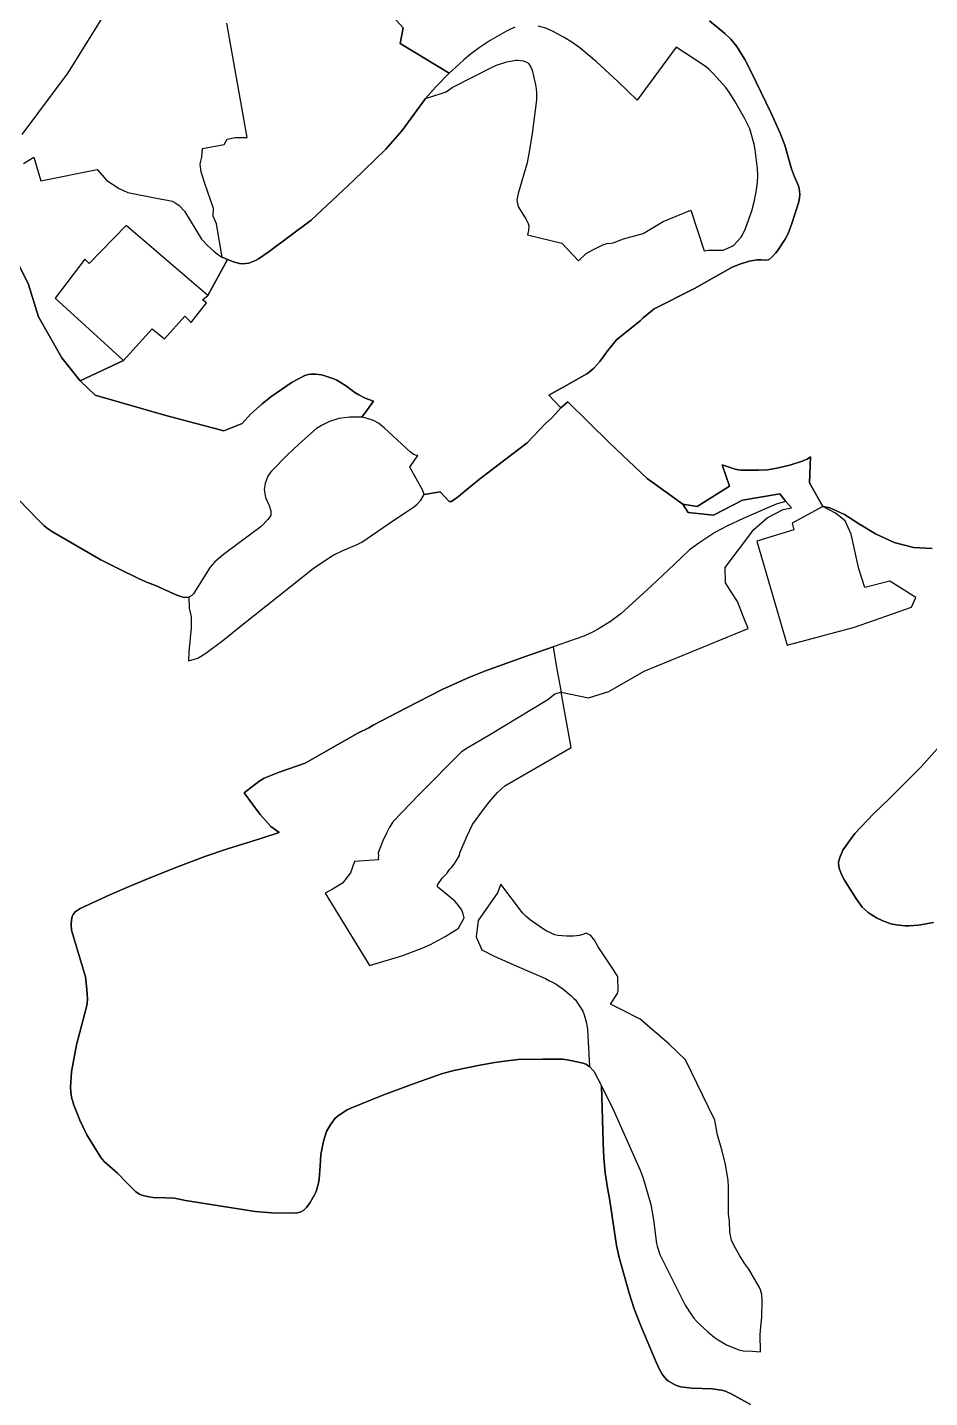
# Model space of a CAD drawing. Header units: millimetres. Extents: x 35444746 to 35449000, y 3482000 to 3488437.
# Drawn here: x 35447657.2 to 35447812.6, y 3487186 to 3487421.9 of the extents above; entities that cross this region are included whole.
import ezdxf

# ---------------------------------------------------------------- set-up
doc = ezdxf.new("R2010")
doc.units = ezdxf.units.MM
doc.layers.add('0203.02旱地整理', color=9, linetype='Continuous', true_color=0x808080)
doc.layers.add('0204.02水田整理', color=9, linetype='Continuous', true_color=0x808080)

msp = doc.modelspace()

# ---------------------------------------------------------------- linework, layer by layer
at = {"layer": '0203.02旱地整理', "color": 41}
for points in [[(35447670.026, 3487423.506), (35447664.195, 3487414.08), (35447656.245, 3487403.476)], [(35447670.026, 3487423.506), (35447664.195, 3487414.08), (35447656.245, 3487403.476)], [(35447656.559, 3487398.445), (35447658.327, 3487399.53), (35447659.511, 3487395.457), (35447669.226, 3487397.448), (35447670.927, 3487395.521), (35447673.006, 3487394.191), (35447674.488, 3487393.501), (35447679.442, 3487392.491), (35447681.659, 3487392.094), (35447682.153, 3487391.964), (35447682.772, 3487391.663), (35447683.35, 3487391.263), (35447684.25, 3487390.27), (35447687.196, 3487385.434), (35447688.21, 3487384.347), (35447689.32, 3487383.355), (35447690.208, 3487382.697), (35447690.786, 3487382.347), (35447691.697, 3487381.943), (35447688.302, 3487375.741), (35447674.215, 3487387.782), (35447667.855, 3487381.254), (35447667.125, 3487382.015), (35447661.985, 3487375.269), (35447673.76, 3487364.577), (35447666.319, 3487361.032), (35447663.132, 3487365.046), (35447659.11, 3487372.092), (35447657.363, 3487377.808), (35447654.912, 3487382.665)], [(35447656.559, 3487398.445), (35447658.327, 3487399.53), (35447659.511, 3487395.457), (35447669.226, 3487397.448), (35447670.927, 3487395.521), (35447673.006, 3487394.191), (35447674.488, 3487393.501), (35447679.442, 3487392.491), (35447681.659, 3487392.094), (35447682.153, 3487391.964), (35447682.772, 3487391.663), (35447683.35, 3487391.263), (35447684.25, 3487390.27), (35447687.196, 3487385.434), (35447688.21, 3487384.347), (35447689.32, 3487383.355), (35447690.208, 3487382.697), (35447690.786, 3487382.347), (35447691.697, 3487381.943), (35447688.302, 3487375.741), (35447674.215, 3487387.782), (35447667.855, 3487381.254), (35447667.125, 3487382.015), (35447661.985, 3487375.269), (35447673.76, 3487364.577), (35447666.319, 3487361.032), (35447663.132, 3487365.046), (35447659.11, 3487372.092), (35447657.363, 3487377.808), (35447654.912, 3487382.665)], [(35447654.912, 3487382.665), (35447657.363, 3487377.808), (35447659.11, 3487372.092), (35447663.132, 3487365.046), (35447666.319, 3487361.032), (35447668.9, 3487358.574), (35447681.087, 3487355.077), (35447691.033, 3487352.454), (35447694.2, 3487353.688), (35447695.636, 3487355.346), (35447697.626, 3487357.122), (35447699.152, 3487358.285), (35447702.79, 3487360.826), (35447704.021, 3487361.456), (35447705.005, 3487361.96), (35447705.592, 3487362.135), (35447706.06, 3487362.196), (35447706.816, 3487362.216), (35447707.859, 3487362.064), (35447708.626, 3487361.877), (35447709.983, 3487361.41), (35447710.476, 3487361.195), (35447712.007, 3487360.271), (35447713.59, 3487359.08), (35447714.285, 3487358.632), (35447715.391, 3487358.1), (35447716.813, 3487357.581), (35447715.765, 3487356.147), (35447714.794, 3487354.819), (35447713.543, 3487354.807), (35447712.734, 3487354.8), (35447710.874, 3487354.583), (35447709.232, 3487354.049), (35447707.857, 3487353.387), (35447707.006, 3487352.832), (35447703.933, 3487350.135), (35447702.018, 3487348.331), (35447699.246, 3487345.512), (35447698.98, 3487345.14), (35447698.622, 3487344.641), (35447698.426, 3487344.198), (35447698.162, 3487343.4), (35447697.98, 3487342.331), (35447698.232, 3487340.966), (35447698.849, 3487339.587), (35447699.133, 3487338.663), (35447699.161, 3487338.22), (35447699.121, 3487337.953), (35447698.952, 3487337.631), (35447698.644, 3487337.199), (35447697.478, 3487335.96), (35447693.664, 3487333.19), (35447690.981, 3487331.139), (35447689.512, 3487329.891), (35447688.688, 3487328.968), (35447686.19, 3487324.95), (35447685.796, 3487324.396), (35447685.513, 3487324.131), (35447685.022, 3487323.849), (35447684.3, 3487323.794), (35447683.801, 3487323.871), (35447682.946, 3487324.171), (35447679.262, 3487325.845), (35447677.887, 3487326.368), (35447676.462, 3487326.975), (35447672.843, 3487328.736), (35447669.839, 3487330.267), (35447661.562, 3487335.068), (35447660.867, 3487335.505), (35447660.454, 3487335.822), (35447660.035, 3487336.181), (35447659.025, 3487337.196), (35447652.579, 3487343.866)], [(35447654.912, 3487382.665), (35447657.363, 3487377.808), (35447659.11, 3487372.092), (35447663.132, 3487365.046), (35447666.319, 3487361.032), (35447668.9, 3487358.574), (35447681.087, 3487355.077), (35447691.033, 3487352.454), (35447694.2, 3487353.688), (35447695.636, 3487355.346), (35447697.626, 3487357.122), (35447699.152, 3487358.285), (35447702.79, 3487360.826), (35447704.021, 3487361.456), (35447705.005, 3487361.96), (35447705.592, 3487362.135), (35447706.06, 3487362.196), (35447706.816, 3487362.216), (35447707.859, 3487362.064), (35447708.626, 3487361.877), (35447709.983, 3487361.41), (35447710.476, 3487361.195), (35447712.007, 3487360.271), (35447713.59, 3487359.08), (35447714.285, 3487358.632), (35447715.391, 3487358.1), (35447716.813, 3487357.581), (35447715.765, 3487356.147), (35447714.794, 3487354.819), (35447713.543, 3487354.807), (35447712.734, 3487354.8), (35447710.874, 3487354.583), (35447709.232, 3487354.049), (35447707.857, 3487353.387), (35447707.006, 3487352.832), (35447703.933, 3487350.135), (35447702.018, 3487348.331), (35447699.246, 3487345.512), (35447698.98, 3487345.14), (35447698.622, 3487344.641), (35447698.426, 3487344.198), (35447698.162, 3487343.4), (35447697.98, 3487342.331), (35447698.232, 3487340.966), (35447698.849, 3487339.587), (35447699.133, 3487338.663), (35447699.161, 3487338.22), (35447699.121, 3487337.953), (35447698.952, 3487337.631), (35447698.644, 3487337.199), (35447697.478, 3487335.96), (35447693.664, 3487333.19), (35447690.981, 3487331.139), (35447689.512, 3487329.891), (35447688.688, 3487328.968), (35447686.19, 3487324.95), (35447685.796, 3487324.396), (35447685.513, 3487324.131), (35447685.022, 3487323.849), (35447684.3, 3487323.794), (35447683.801, 3487323.871), (35447682.946, 3487324.171), (35447679.262, 3487325.845), (35447677.887, 3487326.368), (35447676.462, 3487326.975), (35447672.843, 3487328.736), (35447669.839, 3487330.267), (35447661.562, 3487335.068), (35447660.867, 3487335.505), (35447660.454, 3487335.822), (35447660.035, 3487336.181), (35447659.025, 3487337.196), (35447652.579, 3487343.866)], [(35447781.742, 3487184.885), (35447778.545, 3487186.66), (35447777.418, 3487187.155), (35447776.742, 3487187.31), (35447775.129, 3487187.534), (35447771.631, 3487187.661), (35447769.669, 3487187.919), (35447768.998, 3487188.133), (35447768.434, 3487188.393), (35447767.617, 3487188.869), (35447767.242, 3487189.179), (35447766.865, 3487189.62), (35447766.522, 3487190.104), (35447766.06, 3487190.909), (35447765.47, 3487192.165), (35447762.834, 3487198.379), (35447761.701, 3487201.345), (35447760.86, 3487203.999), (35447759.106, 3487210.164), (35447758.635, 3487212.239), (35447757.483, 3487220.344), (35447757.17, 3487221.793), (35447756.683, 3487224.72), (35447756.488, 3487227.315), (35447756.366, 3487229.913), (35447756.317, 3487231.994), (35447756.065, 3487239.731), (35447758.139, 3487235.517), (35447762.734, 3487225.185), (35447763.269, 3487223.813), (35447764.55, 3487219.312), (35447765.006, 3487216.62), (35447765.535, 3487212.564), (35447765.636, 3487212.106), (35447766.096, 3487210.662), (35447770.461, 3487201.957), (35447771.555, 3487200.279), (35447771.987, 3487199.698), (35447772.473, 3487199.121), (35447772.986, 3487198.628), (35447774.376, 3487197.375), (35447775.493, 3487196.436), (35447776.148, 3487195.97), (35447777.613, 3487195.136), (35447779.725, 3487194.294), (35447780.47, 3487194.121), (35447782.082, 3487194.062), (35447783.461, 3487193.931), (35447783.416, 3487196.967), (35447783.555, 3487198.864), (35447783.679, 3487199.837), (35447783.735, 3487202.847), (35447783.673, 3487203.798), (35447783.468, 3487204.575), (35447783.284, 3487205.002), (35447781.45, 3487208.17), (35447780.78, 3487209.045), (35447779.897, 3487210.45), (35447779.065, 3487211.901), (35447778.591, 3487212.841), (35447778.486, 3487213.15), (35447778.184, 3487214.512), (35447778.126, 3487216.432), (35447777.974, 3487217.639), (35447777.974, 3487222.351), (35447777.877, 3487223.463), (35447777.356, 3487226.435), (35447776.803, 3487228.67), (35447776.451, 3487229.895), (35447776.042, 3487231.222), (35447775.612, 3487233.811), (35447773.485, 3487238.146), (35447770.563, 3487244.195), (35447767.732, 3487246.901), (35447762.715, 3487251.169), (35447759.557, 3487252.784), (35447757.609, 3487253.78), (35447758.835, 3487255.6), (35447758.945, 3487256.147), (35447758.913, 3487258.411), (35447758.8, 3487258.692), (35447757.92, 3487260.048), (35447755.482, 3487263.626), (35447754.893, 3487264.811), (35447754.253, 3487265.603), (35447753.425, 3487265.963), (35447752.852, 3487265.742), (35447752.301, 3487265.591), (35447751.24, 3487265.465), (35447750.06, 3487265.47), (35447748.532, 3487265.614), (35447748.026, 3487265.715), (35447746.643, 3487266.335), (35447746.07, 3487266.672), (35447743.837, 3487268.221), (35447743.118, 3487268.829), (35447742.49, 3487269.507), (35447738.74, 3487274.401), (35447738.175, 3487272.925), (35447734.834, 3487268.177), (35447734.489, 3487265.333), (35447735.449, 3487263.13), (35447737.576, 3487262.004), (35447743.206, 3487259.589), (35447746.451, 3487258.183), (35447747.11, 3487257.801), (35447747.295, 3487257.74), (35447748.249, 3487257.239), (35447748.897, 3487256.766), (35447749.351, 3487256.447), (35447750.821, 3487255.287), (35447751.316, 3487254.746), (35447751.565, 3487254.554), (35447752.474, 3487253.211), (35447752.866, 3487252.538), (35447753.097, 3487251.948), (35447753.497, 3487250.511), (35447753.644, 3487249.402), (35447754.006, 3487243.035), (35447753.399, 3487243.455), (35447752.945, 3487243.617), (35447750.457, 3487244.138), (35447749.416, 3487244.3), (35447745.893, 3487244.308), (35447741.705, 3487244.224), (35447739.355, 3487243.972), (35447737.698, 3487243.718), (35447734.812, 3487243.21), (35447730.66, 3487242.376), (35447728.525, 3487241.763), (35447723.533, 3487239.99), (35447718.424, 3487238.117), (35447712.899, 3487235.888), (35447712.259, 3487235.58), (35447710.95, 3487234.742), (35447710.241, 3487234.126), (35447709.334, 3487232.955), (35447708.739, 3487231.871), (35447708.208, 3487230.205), (35447707.795, 3487228.199), (35447707.74, 3487227.842), (35447707.621, 3487225.884), (35447707.453, 3487223.71), (35447707.334, 3487222.93), (35447706.92, 3487221.546), (35447706.654, 3487220.97), (35447705.901, 3487219.635), (35447705.296, 3487218.782), (35447705.07, 3487218.514), (35447704.849, 3487218.335), (35447704.421, 3487218.057), (35447704.217, 3487217.978), (35447703.651, 3487217.839), (35447703.267, 3487217.81), (35447699.249, 3487217.831), (35447696.421, 3487218.073), (35447684.42, 3487219.993), (35447682.535, 3487220.357), (35447681.026, 3487220.451), (35447678.858, 3487220.508), (35447678.127, 3487220.577), (35447676.954, 3487220.882), (35447676.531, 3487221.077), (35447675.904, 3487221.489), (35447675.739, 3487221.649), (35447674.437, 3487222.913), (35447672.746, 3487224.661), (35447670.454, 3487226.668), (35447669.856, 3487227.368), (35447667.48, 3487231.291), (35447666.797, 3487232.611), (35447666.251, 3487233.812), (35447665.243, 3487236.374), (35447664.842, 3487237.784), (35447664.688, 3487238.596), (35447664.634, 3487239.454), (35447664.824, 3487242.096), (35447665.682, 3487246.785), (35447667.415, 3487253.33), (35447667.505, 3487253.88), (35447667.542, 3487254.69), (35447667.48, 3487256.276), (35447667.237, 3487258.483), (35447664.811, 3487266.493), (35447664.73, 3487267.412), (35447664.803, 3487268.266), (35447664.95, 3487268.854), (35447665.109, 3487269.198), (35447665.463, 3487269.652), (35447666.287, 3487270.216), (35447671.394, 3487272.567), (35447675.134, 3487274.186), (35447679.048, 3487275.801), (35447683.254, 3487277.466), (35447687.751, 3487279.179), (35447691.653, 3487280.479), (35447697.443, 3487282.275), (35447700.559, 3487283.332), (35447699.148, 3487284.377), (35447697.3, 3487286.399), (35447695.959, 3487288.174), (35447694.572, 3487290.118), (35447697.094, 3487292.122), (35447697.991, 3487292.672), (35447700.573, 3487293.686), (35447705.074, 3487295.254), (35447708.684, 3487297.304), (35447714.128, 3487300.396), (35447716.014, 3487301.31), (35447716.747, 3487301.767), (35447722.371, 3487304.733), (35447728.655, 3487307.923), (35447733.239, 3487310.008), (35447736.077, 3487311.153), (35447742.666, 3487313.467), (35447747.738, 3487315.248), (35447748.293, 3487312.081), (35447749.106, 3487307.448), (35447748.044, 3487307.151), (35447746.83, 3487306.154), (35447736.676, 3487299.991), (35447732.926, 3487297.848), (35447731.965, 3487297.198), (35447724.701, 3487289.836), (35447720.219, 3487285.225), (35447719.578, 3487284.209), (35447719.053, 3487283.187), (35447718.428, 3487281.866), (35447717.906, 3487280.567), (35447717.648, 3487279.818), (35447717.669, 3487279.276), (35447717.641, 3487278.972), (35447717.69, 3487278.619), (35447713.546, 3487278.339), (35447712.838, 3487276.392), (35447711.483, 3487274.613), (35447709.895, 3487273.63), (35447708.499, 3487272.889), (35447716.101, 3487260.413), (35447721.679, 3487262.111), (35447725.198, 3487263.433), (35447726.634, 3487264.039), (35447729.153, 3487265.405), (35447731.117, 3487266.632), (35447731.429, 3487266.861), (35447732.412, 3487268.609), (35447732.272, 3487269.344), (35447731.947, 3487270.062), (35447731.242, 3487271.04), (35447730.809, 3487271.484), (35447729.468, 3487272.635), (35447727.87, 3487273.924), (35447727.812, 3487274.056), (35447727.847, 3487274.33), (35447728.012, 3487274.552), (35447728.664, 3487275.478), (35447729.47, 3487276.262), (35447729.906, 3487276.927), (35447730.259, 3487277.285), (35447730.69, 3487277.856), (35447731.023, 3487278.296), (35447731.624, 3487279.359), (35447731.71, 3487279.803), (35447732.94, 3487282.769), (35447733.886, 3487284.697), (35447735.594, 3487287.068), (35447736.737, 3487288.536), (35447738.185, 3487290.209), (35447739.453, 3487291.374), (35447750.843, 3487297.939), (35447749.106, 3487307.448), (35447753.82, 3487306.485), (35447757.335, 3487307.61), (35447763.416, 3487311.09), (35447781.342, 3487318.424), (35447780.446, 3487320.579), (35447779.469, 3487323.062), (35447778.404, 3487324.731), (35447777.435, 3487326.289), (35447777.356, 3487328.933), (35447782.285, 3487335.464), (35447784.586, 3487337.489), (35447787.373, 3487338.94), (35447788.789, 3487339.191), (35447787.844, 3487340.29), (35447786.782, 3487341.609), (35447780.38, 3487340.496), (35447775.371, 3487337.947), (35447771.015, 3487338.412), (35447770.078, 3487339.813), (35447772.531, 3487339.42), (35447778.099, 3487342.924), (35447776.876, 3487346.624), (35447779.102, 3487345.877), (35447779.643, 3487345.743), (35447780.066, 3487345.701), (35447783.116, 3487345.659), (35447784.665, 3487345.748), (35447786.248, 3487346.033), (35447788.518, 3487346.551), (35447790.644, 3487347.222), (35447791.487, 3487347.602), (35447792.056, 3487347.953), (35447791.867, 3487343.489), (35447794.193, 3487339.402), (35447788.934, 3487336.546), (35447789.176, 3487335.408), (35447782.832, 3487333.442), (35447788.062, 3487315.544), (35447799.652, 3487318.664), (35447809.449, 3487322.104), (35447810.199, 3487323.779), (35447805.749, 3487326.579), (35447801.443, 3487325.503), (35447800.4, 3487328.718), (35447799.067, 3487334.643), (35447798.03, 3487336.969), (35447796.381, 3487338.275), (35447794.193, 3487339.402), (35447795.378, 3487339.212), (35447797.902, 3487338.051), (35447800.504, 3487336.4), (35447803.27, 3487334.747), (35447806.499, 3487333.223), (35447809.822, 3487332.349), (35447812.999, 3487332.179)], [(35447781.742, 3487184.885), (35447778.545, 3487186.66), (35447777.418, 3487187.155), (35447776.742, 3487187.31), (35447775.129, 3487187.534), (35447771.631, 3487187.661), (35447769.669, 3487187.919), (35447768.998, 3487188.133), (35447768.434, 3487188.393), (35447767.617, 3487188.869), (35447767.242, 3487189.179), (35447766.865, 3487189.62), (35447766.522, 3487190.104), (35447766.06, 3487190.909), (35447765.47, 3487192.165), (35447762.834, 3487198.379), (35447761.701, 3487201.345), (35447760.86, 3487203.999), (35447759.106, 3487210.164), (35447758.635, 3487212.239), (35447757.483, 3487220.344), (35447757.17, 3487221.793), (35447756.683, 3487224.72), (35447756.488, 3487227.315), (35447756.366, 3487229.913), (35447756.317, 3487231.994), (35447756.065, 3487239.731), (35447758.139, 3487235.517), (35447762.734, 3487225.185), (35447763.269, 3487223.813), (35447764.55, 3487219.312), (35447765.006, 3487216.62), (35447765.535, 3487212.564), (35447765.636, 3487212.106), (35447766.096, 3487210.662), (35447770.461, 3487201.957), (35447771.555, 3487200.279), (35447771.987, 3487199.698), (35447772.473, 3487199.121), (35447772.986, 3487198.628), (35447774.376, 3487197.375), (35447775.493, 3487196.436), (35447776.148, 3487195.97), (35447777.613, 3487195.136), (35447779.725, 3487194.294), (35447780.47, 3487194.121), (35447782.082, 3487194.062), (35447783.461, 3487193.931), (35447783.416, 3487196.967), (35447783.555, 3487198.864), (35447783.679, 3487199.837), (35447783.735, 3487202.847), (35447783.673, 3487203.798), (35447783.468, 3487204.575), (35447783.284, 3487205.002), (35447781.45, 3487208.17), (35447780.78, 3487209.045), (35447779.897, 3487210.45), (35447779.065, 3487211.901), (35447778.591, 3487212.841), (35447778.486, 3487213.15), (35447778.184, 3487214.512), (35447778.126, 3487216.432), (35447777.974, 3487217.639), (35447777.974, 3487222.351), (35447777.877, 3487223.463), (35447777.356, 3487226.435), (35447776.803, 3487228.67), (35447776.451, 3487229.895), (35447776.042, 3487231.222), (35447775.612, 3487233.811), (35447773.485, 3487238.146), (35447770.563, 3487244.195), (35447767.732, 3487246.901), (35447762.715, 3487251.169), (35447759.557, 3487252.784), (35447757.609, 3487253.78), (35447758.835, 3487255.6), (35447758.945, 3487256.147), (35447758.913, 3487258.411), (35447758.8, 3487258.692), (35447757.92, 3487260.048), (35447755.482, 3487263.626), (35447754.893, 3487264.811), (35447754.253, 3487265.603), (35447753.425, 3487265.963), (35447752.852, 3487265.742), (35447752.301, 3487265.591), (35447751.24, 3487265.465), (35447750.06, 3487265.47), (35447748.532, 3487265.614), (35447748.026, 3487265.715), (35447746.643, 3487266.335), (35447746.07, 3487266.672), (35447743.837, 3487268.221), (35447743.118, 3487268.829), (35447742.49, 3487269.507), (35447738.74, 3487274.401), (35447738.175, 3487272.925), (35447734.834, 3487268.177), (35447734.489, 3487265.333), (35447735.449, 3487263.13), (35447737.576, 3487262.004), (35447743.206, 3487259.589), (35447746.451, 3487258.183), (35447747.11, 3487257.801), (35447747.295, 3487257.74), (35447748.249, 3487257.239), (35447748.897, 3487256.766), (35447749.351, 3487256.447), (35447750.821, 3487255.287), (35447751.316, 3487254.746), (35447751.565, 3487254.554), (35447752.474, 3487253.211), (35447752.866, 3487252.538), (35447753.097, 3487251.948), (35447753.497, 3487250.511), (35447753.644, 3487249.402), (35447754.006, 3487243.035), (35447753.399, 3487243.455), (35447752.945, 3487243.617), (35447750.457, 3487244.138), (35447749.416, 3487244.3), (35447745.893, 3487244.308), (35447741.705, 3487244.224), (35447739.355, 3487243.972), (35447737.698, 3487243.718), (35447734.812, 3487243.21), (35447730.66, 3487242.376), (35447728.525, 3487241.763), (35447723.533, 3487239.99), (35447718.424, 3487238.117), (35447712.899, 3487235.888), (35447712.259, 3487235.58), (35447710.95, 3487234.742), (35447710.241, 3487234.126), (35447709.334, 3487232.955), (35447708.739, 3487231.871), (35447708.208, 3487230.205), (35447707.795, 3487228.199), (35447707.74, 3487227.842), (35447707.621, 3487225.884), (35447707.453, 3487223.71), (35447707.334, 3487222.93), (35447706.92, 3487221.546), (35447706.654, 3487220.97), (35447705.901, 3487219.635), (35447705.296, 3487218.782), (35447705.07, 3487218.514), (35447704.849, 3487218.335), (35447704.421, 3487218.057), (35447704.217, 3487217.978), (35447703.651, 3487217.839), (35447703.267, 3487217.81), (35447699.249, 3487217.831), (35447696.421, 3487218.073), (35447684.42, 3487219.993), (35447682.535, 3487220.357), (35447681.026, 3487220.451), (35447678.858, 3487220.508), (35447678.127, 3487220.577), (35447676.954, 3487220.882), (35447676.531, 3487221.077), (35447675.904, 3487221.489), (35447675.739, 3487221.649), (35447674.437, 3487222.913), (35447672.746, 3487224.661), (35447670.454, 3487226.668), (35447669.856, 3487227.368), (35447667.48, 3487231.291), (35447666.797, 3487232.611), (35447666.251, 3487233.812), (35447665.243, 3487236.374), (35447664.842, 3487237.784), (35447664.688, 3487238.596), (35447664.634, 3487239.454), (35447664.824, 3487242.096), (35447665.682, 3487246.785), (35447667.415, 3487253.33), (35447667.505, 3487253.88), (35447667.542, 3487254.69), (35447667.48, 3487256.276), (35447667.237, 3487258.483), (35447664.811, 3487266.493), (35447664.73, 3487267.412), (35447664.803, 3487268.266), (35447664.95, 3487268.854), (35447665.109, 3487269.198), (35447665.463, 3487269.652), (35447666.287, 3487270.216), (35447671.394, 3487272.567), (35447675.134, 3487274.186), (35447679.048, 3487275.801), (35447683.254, 3487277.466), (35447687.751, 3487279.179), (35447691.653, 3487280.479), (35447697.443, 3487282.275), (35447700.559, 3487283.332), (35447699.148, 3487284.377), (35447697.3, 3487286.399), (35447695.959, 3487288.174), (35447694.572, 3487290.118), (35447697.094, 3487292.122), (35447697.991, 3487292.672), (35447700.573, 3487293.686), (35447705.074, 3487295.254), (35447708.684, 3487297.304), (35447714.128, 3487300.396), (35447716.014, 3487301.31), (35447716.747, 3487301.767), (35447722.371, 3487304.733), (35447728.655, 3487307.923), (35447733.239, 3487310.008), (35447736.077, 3487311.153), (35447742.666, 3487313.467), (35447747.738, 3487315.248), (35447748.293, 3487312.081), (35447749.106, 3487307.448), (35447748.044, 3487307.151), (35447746.83, 3487306.154), (35447736.676, 3487299.991), (35447732.926, 3487297.848), (35447731.965, 3487297.198), (35447724.701, 3487289.836), (35447720.219, 3487285.225), (35447719.578, 3487284.209), (35447719.053, 3487283.187), (35447718.428, 3487281.866), (35447717.906, 3487280.567), (35447717.648, 3487279.818), (35447717.669, 3487279.276), (35447717.641, 3487278.972), (35447717.69, 3487278.619), (35447713.546, 3487278.339), (35447712.838, 3487276.392), (35447711.483, 3487274.613), (35447709.895, 3487273.63), (35447708.499, 3487272.889), (35447716.101, 3487260.413), (35447721.679, 3487262.111), (35447725.198, 3487263.433), (35447726.634, 3487264.039), (35447729.153, 3487265.405), (35447731.117, 3487266.632), (35447731.429, 3487266.861), (35447732.412, 3487268.609), (35447732.272, 3487269.344), (35447731.947, 3487270.062), (35447731.242, 3487271.04), (35447730.809, 3487271.484), (35447729.468, 3487272.635), (35447727.87, 3487273.924), (35447727.812, 3487274.056), (35447727.847, 3487274.33), (35447728.012, 3487274.552), (35447728.664, 3487275.478), (35447729.47, 3487276.262), (35447729.906, 3487276.927), (35447730.259, 3487277.285), (35447730.69, 3487277.856), (35447731.023, 3487278.296), (35447731.624, 3487279.359), (35447731.71, 3487279.803), (35447732.94, 3487282.769), (35447733.886, 3487284.697), (35447735.594, 3487287.068), (35447736.737, 3487288.536), (35447738.185, 3487290.209), (35447739.453, 3487291.374), (35447750.843, 3487297.939), (35447749.106, 3487307.448), (35447753.82, 3487306.485), (35447757.335, 3487307.61), (35447763.416, 3487311.09), (35447781.342, 3487318.424), (35447780.446, 3487320.579), (35447779.469, 3487323.062), (35447778.404, 3487324.731), (35447777.435, 3487326.289), (35447777.356, 3487328.933), (35447782.285, 3487335.464), (35447784.586, 3487337.489), (35447787.373, 3487338.94), (35447788.789, 3487339.191), (35447787.844, 3487340.29), (35447786.782, 3487341.609), (35447780.38, 3487340.496), (35447775.371, 3487337.947), (35447771.015, 3487338.412), (35447770.078, 3487339.813), (35447772.531, 3487339.42), (35447778.099, 3487342.924), (35447776.876, 3487346.624), (35447779.102, 3487345.877), (35447779.643, 3487345.743), (35447780.066, 3487345.701), (35447783.116, 3487345.659), (35447784.665, 3487345.748), (35447786.248, 3487346.033), (35447788.518, 3487346.551), (35447790.644, 3487347.222), (35447791.487, 3487347.602), (35447792.056, 3487347.953), (35447791.867, 3487343.489), (35447794.193, 3487339.402), (35447788.934, 3487336.546), (35447789.176, 3487335.408), (35447782.832, 3487333.442), (35447788.062, 3487315.544), (35447799.652, 3487318.664), (35447809.449, 3487322.104), (35447810.199, 3487323.779), (35447805.749, 3487326.579), (35447801.443, 3487325.503), (35447800.4, 3487328.718), (35447799.067, 3487334.643), (35447798.03, 3487336.969), (35447796.381, 3487338.275), (35447794.193, 3487339.402), (35447795.378, 3487339.212), (35447797.902, 3487338.051), (35447800.504, 3487336.4), (35447803.27, 3487334.747), (35447806.499, 3487333.223), (35447809.822, 3487332.349), (35447812.999, 3487332.179)], [(35447816.256, 3487300.378), (35447811.1, 3487294.621), (35447805.611, 3487289.116), (35447802.937, 3487286.51), (35447799.718, 3487283.137), (35447798.768, 3487281.902), (35447797.636, 3487280.281), (35447797.093, 3487278.989), (35447796.9, 3487278.237), (35447796.954, 3487277.355), (35447797.371, 3487276.207), (35447797.93, 3487275.091), (35447799.843, 3487271.998), (35447800.965, 3487270.492), (35447801.979, 3487269.564), (35447802.487, 3487269.18), (35447803.439, 3487268.603), (35447804.519, 3487268.088), (35447805.918, 3487267.604), (35447806.84, 3487267.409), (35447808.378, 3487267.264), (35447809.064, 3487267.248), (35447810.668, 3487267.367), (35447813.251, 3487267.833)], [(35447816.256, 3487300.378), (35447811.1, 3487294.621), (35447805.611, 3487289.116), (35447802.937, 3487286.51), (35447799.718, 3487283.137), (35447798.768, 3487281.902), (35447797.636, 3487280.281), (35447797.093, 3487278.989), (35447796.9, 3487278.237), (35447796.954, 3487277.355), (35447797.371, 3487276.207), (35447797.93, 3487275.091), (35447799.843, 3487271.998), (35447800.965, 3487270.492), (35447801.979, 3487269.564), (35447802.487, 3487269.18), (35447803.439, 3487268.603), (35447804.519, 3487268.088), (35447805.918, 3487267.604), (35447806.84, 3487267.409), (35447808.378, 3487267.264), (35447809.064, 3487267.248), (35447810.668, 3487267.367), (35447813.251, 3487267.833)]]:
    msp.add_lwpolyline(points, dxfattribs=at)
at = {"layer": '0204.02水田整理', "color": 51}
for points in [[(35447718.71, 3487425.397), (35447721.903, 3487421.839), (35447721.418, 3487419.096), (35447729.875, 3487413.995), (35447727.557, 3487411.639), (35447725.76, 3487409.637), (35447721.76, 3487404.123), (35447718.914, 3487400.941), (35447713.347, 3487395.544), (35447706.103, 3487388.691), (35447698.874, 3487383.318), (35447697.015, 3487382.059), (35447696.518, 3487381.795), (35447695.33, 3487381.326), (35447694.839, 3487381.246), (35447694.223, 3487381.206), (35447693.751, 3487381.284), (35447692.71, 3487381.56), (35447691.697, 3487381.943), (35447690.786, 3487382.347), (35447689.801, 3487388.075), (35447689.237, 3487389.421), (35447689.253, 3487390.719), (35447687.743, 3487395.207), (35447687.171, 3487397.024), (35447686.993, 3487398.269), (35447687.028, 3487398.649), (35447687.28, 3487399.565), (35447687.392, 3487401.042), (35447691.081, 3487401.758), (35447691.6, 3487402.66), (35447693.021, 3487402.948), (35447695.059, 3487402.949), (35447691.568, 3487422.606)], [(35447741.161, 3487421.914), (35447740.044, 3487421.425), (35447739.691, 3487421.227), (35447736.885, 3487419.653), (35447734.984, 3487418.375), (35447733.472, 3487417.247), (35447732.35, 3487416.332), (35447731.506, 3487415.536), (35447729.875, 3487413.995), (35447721.418, 3487419.096), (35447721.903, 3487421.839), (35447718.71, 3487425.397)], [(35447774.699, 3487423.026), (35447777.339, 3487420.844), (35447778.343, 3487419.875), (35447779.39, 3487418.619), (35447780.749, 3487416.397), (35447781.864, 3487414.239), (35447785.227, 3487407.269), (35447786.817, 3487403.702), (35447787.657, 3487401.609), (35447788.807, 3487397.539), (35447789.307, 3487396.184), (35447789.831, 3487395.028), (35447790.035, 3487394.45), (35447790.164, 3487393.774), (35447790.201, 3487393.048), (35447790.18, 3487392.629), (35447790.061, 3487391.851), (35447788.818, 3487387.989), (35447788.202, 3487386.426), (35447787.7, 3487385.44), (35447786.398, 3487383.447), (35447786.061, 3487383.03), (35447785.463, 3487382.401), (35447784.948, 3487381.972), (35447784.772, 3487381.896), (35447784.191, 3487381.839), (35447783.593, 3487381.896), (35447782.885, 3487381.86), (35447781.516, 3487381.631), (35447779.9, 3487381.163), (35447778.57, 3487380.649), (35447772.117, 3487376.93), (35447765.119, 3487373.427), (35447764.493, 3487372.951), (35447763.251, 3487371.908), (35447762.727, 3487371.388), (35447758.656, 3487368.134), (35447757.195, 3487366.269), (35447755.765, 3487364.37), (35447754.781, 3487363.263), (35447753.895, 3487362.517), (35447753.547, 3487362.283), (35447749.563, 3487360.03), (35447747.004, 3487358.589), (35447749.064, 3487356.429), (35447748.153, 3487355.403), (35447747.432, 3487354.59), (35447746.422, 3487353.702), (35447743.271, 3487350.396), (35447735.071, 3487344.114), (35447732.888, 3487342.375), (35447731.48, 3487341.158), (35447730.225, 3487340.28), (35447729.843, 3487340.282), (35447728.293, 3487341.957), (35447725.522, 3487341.516), (35447725.259, 3487342.321), (35447723.092, 3487346.204), (35447724.468, 3487348.19), (35447724.066, 3487348.267), (35447723.659, 3487348.455), (35447723.14, 3487348.82), (35447718.701, 3487352.908), (35447717.688, 3487353.748), (35447716.827, 3487354.212), (35447715.539, 3487354.659), (35447714.794, 3487354.819), (35447715.765, 3487356.147), (35447716.813, 3487357.581), (35447715.391, 3487358.1), (35447714.285, 3487358.632), (35447713.59, 3487359.08), (35447712.007, 3487360.271), (35447710.476, 3487361.195), (35447709.983, 3487361.41), (35447708.626, 3487361.877), (35447707.859, 3487362.064), (35447706.816, 3487362.216), (35447706.06, 3487362.196), (35447705.592, 3487362.135), (35447705.005, 3487361.96), (35447704.021, 3487361.456), (35447702.79, 3487360.826), (35447699.152, 3487358.285), (35447697.626, 3487357.122), (35447695.636, 3487355.346), (35447694.2, 3487353.688), (35447691.033, 3487352.454), (35447681.087, 3487355.077), (35447668.9, 3487358.574), (35447666.319, 3487361.032), (35447673.76, 3487364.577), (35447678.719, 3487369.996), (35447680.805, 3487368.311), (35447684.331, 3487372.181), (35447685.44, 3487371.106), (35447688.062, 3487374.458), (35447687.351, 3487374.988), (35447688.302, 3487375.741), (35447691.697, 3487381.943), (35447692.71, 3487381.56), (35447693.751, 3487381.284), (35447694.223, 3487381.206), (35447694.839, 3487381.246), (35447695.33, 3487381.326), (35447696.518, 3487381.795), (35447697.015, 3487382.059), (35447698.874, 3487383.318), (35447706.103, 3487388.691), (35447713.347, 3487395.544), (35447718.914, 3487400.941), (35447721.76, 3487404.123), (35447725.76, 3487409.637), (35447728.479, 3487410.498), (35447729.316, 3487410.81), (35447730.348, 3487411.557), (35447737.341, 3487415.122), (35447737.983, 3487415.388), (35447739.777, 3487415.972), (35447741.315, 3487416.237), (35447741.651, 3487416.239), (35447742.568, 3487416.132), (35447743.313, 3487415.831), (35447743.552, 3487415.633), (35447743.942, 3487414.955), (35447744.117, 3487414.528), (35447744.699, 3487412.018), (35447744.83, 3487411.3), (35447744.89, 3487410.641), (35447744.894, 3487409.421), (35447744.122, 3487403.65), (35447743.751, 3487401.173), (35447743.29, 3487398.588), (35447741.754, 3487393.307), (35447741.522, 3487392.216), (35447741.611, 3487391.507), (35447741.791, 3487390.943), (35447743.109, 3487388.824), (35447743.443, 3487388.149), (35447743.536, 3487387.715), (35447743.523, 3487386.913), (35447743.321, 3487386.186), (35447749.228, 3487384.776), (35447752.091, 3487381.728), (35447753.447, 3487382.96), (35447754.567, 3487383.605), (35447756.297, 3487384.468), (35447756.984, 3487384.726), (35447757.707, 3487384.766), (35447758.06, 3487384.832), (35447759.863, 3487385.522), (35447763.274, 3487386.444), (35447766.711, 3487388.485), (35447771.434, 3487390.463), (35447773.74, 3487383.422), (35447774.461, 3487383.546), (35447776.97, 3487383.568), (35447777.295, 3487383.668), (35447778.566, 3487384.248), (35447778.917, 3487384.459), (35447780.062, 3487385.719), (35447780.295, 3487386.092), (35447780.86, 3487387.259), (35447781.938, 3487390.349), (35447782.342, 3487391.883), (35447782.712, 3487393.569), (35447782.924, 3487395.209), (35447782.993, 3487396.418), (35447782.959, 3487397.599), (35447782.56, 3487400.833), (35447782.381, 3487401.801), (35447781.597, 3487404.415), (35447780.715, 3487406.266), (35447779.064, 3487409.217), (35447778.083, 3487410.747), (35447777.492, 3487411.533), (35447775.299, 3487413.987), (35447774.641, 3487414.634), (35447773.943, 3487415.211), (35447768.91, 3487418.491), (35447762.221, 3487409.341), (35447758.896, 3487412.555), (35447755.209, 3487415.968), (35447752.355, 3487418.369), (35447750.944, 3487419.35), (35447749.658, 3487420.164), (35447747.657, 3487421.256), (35447746.481, 3487421.739), (35447745.195, 3487422.101)], [(35447812.999, 3487332.179), (35447809.822, 3487332.349), (35447806.499, 3487333.223), (35447803.27, 3487334.747), (35447800.504, 3487336.4), (35447797.902, 3487338.051), (35447795.378, 3487339.212), (35447794.193, 3487339.402), (35447791.867, 3487343.489), (35447792.056, 3487347.953), (35447791.487, 3487347.602), (35447790.644, 3487347.222), (35447788.518, 3487346.551), (35447786.248, 3487346.033), (35447784.665, 3487345.748), (35447783.116, 3487345.659), (35447780.066, 3487345.701), (35447779.643, 3487345.743), (35447779.102, 3487345.877), (35447776.876, 3487346.624), (35447778.099, 3487342.924), (35447772.531, 3487339.42), (35447770.078, 3487339.813), (35447763.946, 3487344.273), (35447757.51, 3487350.314), (35447750.298, 3487357.422), (35447749.064, 3487356.429), (35447747.004, 3487358.589), (35447749.563, 3487360.03), (35447753.547, 3487362.283), (35447753.895, 3487362.517), (35447754.781, 3487363.263), (35447755.765, 3487364.37), (35447757.195, 3487366.269), (35447758.656, 3487368.134), (35447762.727, 3487371.388), (35447763.251, 3487371.908), (35447764.493, 3487372.951), (35447765.119, 3487373.427), (35447772.117, 3487376.93), (35447778.57, 3487380.649), (35447779.9, 3487381.163), (35447781.516, 3487381.631), (35447782.885, 3487381.86), (35447783.593, 3487381.896), (35447784.191, 3487381.839), (35447784.772, 3487381.896), (35447784.948, 3487381.972), (35447785.463, 3487382.401), (35447786.061, 3487383.03), (35447786.398, 3487383.447), (35447787.7, 3487385.44), (35447788.202, 3487386.426), (35447788.818, 3487387.989), (35447790.061, 3487391.851), (35447790.18, 3487392.629), (35447790.201, 3487393.048), (35447790.164, 3487393.774), (35447790.035, 3487394.45), (35447789.831, 3487395.028), (35447789.307, 3487396.184), (35447788.807, 3487397.539), (35447787.657, 3487401.609), (35447786.817, 3487403.702), (35447785.227, 3487407.269), (35447781.864, 3487414.239), (35447780.749, 3487416.397), (35447779.39, 3487418.619), (35447778.343, 3487419.875), (35447777.339, 3487420.844), (35447774.699, 3487423.026)], [(35447652.579, 3487343.866), (35447659.025, 3487337.196), (35447660.035, 3487336.181), (35447660.454, 3487335.822), (35447660.867, 3487335.505), (35447661.562, 3487335.068), (35447669.839, 3487330.267), (35447672.843, 3487328.736), (35447676.462, 3487326.975), (35447677.887, 3487326.368), (35447679.262, 3487325.845), (35447682.946, 3487324.171), (35447683.801, 3487323.871), (35447684.3, 3487323.794), (35447685.022, 3487323.849), (35447685.063, 3487321.93), (35447685.289, 3487320.939), (35447685.422, 3487320.358), (35447685.412, 3487319.612), (35447685.399, 3487318.545), (35447685.044, 3487314.398), (35447684.965, 3487312.89), (35447686.586, 3487313.339), (35447687.942, 3487314.167), (35447690.851, 3487316.39), (35447694.404, 3487319.261), (35447706.439, 3487328.753), (35447709.426, 3487330.763), (35447709.995, 3487331.096), (35447711.397, 3487331.77), (35447714.02, 3487332.87), (35447714.802, 3487333.287), (35447720.316, 3487337.098), (35447722.524, 3487338.512), (35447723.698, 3487339.289), (35447724.349, 3487339.825), (35447724.949, 3487340.508), (35447725.522, 3487341.516), (35447728.293, 3487341.957), (35447729.843, 3487340.282), (35447730.225, 3487340.28), (35447731.48, 3487341.158), (35447732.888, 3487342.375), (35447735.071, 3487344.114), (35447743.271, 3487350.396), (35447746.422, 3487353.702), (35447747.432, 3487354.59), (35447748.153, 3487355.403), (35447749.064, 3487356.429), (35447750.298, 3487357.422), (35447757.51, 3487350.314), (35447763.946, 3487344.273), (35447770.078, 3487339.813), (35447771.015, 3487338.412), (35447775.371, 3487337.947), (35447780.38, 3487340.496), (35447786.782, 3487341.609), (35447787.844, 3487340.29), (35447786.169, 3487339.811), (35447780.481, 3487337.342), (35447777.782, 3487336.077), (35447775.578, 3487334.933), (35447774.029, 3487333.906), (35447772.835, 3487333.114), (35447771.21, 3487331.977), (35447768.617, 3487329.472), (35447764.669, 3487325.779), (35447759.404, 3487320.937), (35447757.637, 3487319.661), (35447755.392, 3487318.282), (35447754.392, 3487317.745), (35447753.052, 3487317.114), (35447747.738, 3487315.248), (35447742.666, 3487313.467), (35447736.077, 3487311.153), (35447733.239, 3487310.008), (35447728.655, 3487307.923), (35447722.371, 3487304.733), (35447716.747, 3487301.767), (35447716.014, 3487301.31), (35447714.128, 3487300.396), (35447708.684, 3487297.304), (35447705.074, 3487295.254), (35447700.573, 3487293.686), (35447697.991, 3487292.672), (35447697.094, 3487292.122), (35447694.572, 3487290.118), (35447695.959, 3487288.174), (35447697.3, 3487286.399), (35447699.148, 3487284.377), (35447700.559, 3487283.332), (35447697.443, 3487282.275), (35447691.653, 3487280.479), (35447687.751, 3487279.179), (35447683.254, 3487277.466), (35447679.048, 3487275.801), (35447675.134, 3487274.186), (35447671.394, 3487272.567), (35447666.287, 3487270.216), (35447665.463, 3487269.652), (35447665.109, 3487269.198), (35447664.95, 3487268.854), (35447664.803, 3487268.266), (35447664.73, 3487267.412), (35447664.811, 3487266.493), (35447667.237, 3487258.483), (35447667.48, 3487256.276), (35447667.542, 3487254.69), (35447667.505, 3487253.88), (35447667.415, 3487253.33), (35447665.682, 3487246.785), (35447664.824, 3487242.096), (35447664.634, 3487239.454), (35447664.688, 3487238.596), (35447664.842, 3487237.784), (35447665.243, 3487236.374), (35447666.251, 3487233.812), (35447666.797, 3487232.611), (35447667.48, 3487231.291), (35447669.856, 3487227.368), (35447670.454, 3487226.668), (35447672.746, 3487224.661), (35447674.437, 3487222.913), (35447675.739, 3487221.649), (35447675.904, 3487221.489), (35447676.531, 3487221.077), (35447676.954, 3487220.882), (35447678.127, 3487220.577), (35447678.858, 3487220.508), (35447681.026, 3487220.451), (35447682.535, 3487220.357), (35447684.42, 3487219.993), (35447696.421, 3487218.073), (35447699.249, 3487217.831), (35447703.267, 3487217.81), (35447703.651, 3487217.839), (35447704.217, 3487217.978), (35447704.421, 3487218.057), (35447704.849, 3487218.335), (35447705.07, 3487218.514), (35447705.296, 3487218.782), (35447705.901, 3487219.635), (35447706.654, 3487220.97), (35447706.92, 3487221.546), (35447707.334, 3487222.93), (35447707.453, 3487223.71), (35447707.621, 3487225.884), (35447707.74, 3487227.842), (35447707.795, 3487228.199), (35447708.208, 3487230.205), (35447708.739, 3487231.871), (35447709.334, 3487232.955), (35447710.241, 3487234.126), (35447710.95, 3487234.742), (35447712.259, 3487235.58), (35447712.899, 3487235.888), (35447718.424, 3487238.117), (35447723.533, 3487239.99), (35447728.525, 3487241.763), (35447730.66, 3487242.376), (35447734.812, 3487243.21), (35447737.698, 3487243.718), (35447739.355, 3487243.972), (35447741.705, 3487244.224), (35447745.893, 3487244.308), (35447749.416, 3487244.3), (35447750.457, 3487244.138), (35447752.945, 3487243.617), (35447753.399, 3487243.455), (35447754.006, 3487243.035), (35447754.773, 3487242.252), (35447756.065, 3487239.731), (35447756.317, 3487231.994), (35447756.366, 3487229.913), (35447756.488, 3487227.315), (35447756.683, 3487224.72), (35447757.17, 3487221.793), (35447757.483, 3487220.344), (35447758.635, 3487212.239), (35447759.106, 3487210.164), (35447760.86, 3487203.999), (35447761.701, 3487201.345), (35447762.834, 3487198.379), (35447765.47, 3487192.165), (35447766.06, 3487190.909), (35447766.522, 3487190.104), (35447766.865, 3487189.62), (35447767.242, 3487189.179), (35447767.617, 3487188.869), (35447768.434, 3487188.393), (35447768.998, 3487188.133), (35447769.669, 3487187.919), (35447771.631, 3487187.661), (35447775.129, 3487187.534), (35447776.742, 3487187.31), (35447777.418, 3487187.155), (35447778.545, 3487186.66), (35447781.742, 3487184.885)], [(35447813.251, 3487267.833), (35447810.668, 3487267.367), (35447809.064, 3487267.248), (35447808.378, 3487267.264), (35447806.84, 3487267.409), (35447805.918, 3487267.604), (35447804.519, 3487268.088), (35447803.439, 3487268.603), (35447802.487, 3487269.18), (35447801.979, 3487269.564), (35447800.965, 3487270.492), (35447799.843, 3487271.998), (35447797.93, 3487275.091), (35447797.371, 3487276.207), (35447796.954, 3487277.355), (35447796.9, 3487278.237), (35447797.093, 3487278.989), (35447797.636, 3487280.281), (35447798.768, 3487281.902), (35447799.718, 3487283.137), (35447802.937, 3487286.51), (35447805.611, 3487289.116), (35447811.1, 3487294.621), (35447816.256, 3487300.378)]]:
    msp.add_lwpolyline(points, dxfattribs=at)

doc.saveas('drawing.dxf')
